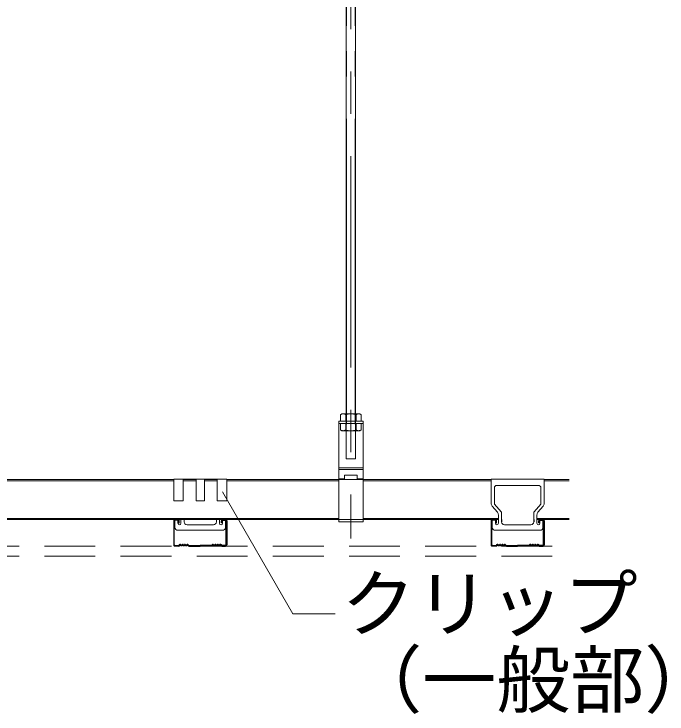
# Model space of a CAD drawing. Units: millimetres, scale not verified. Extents: x -7800 to 7800, y -5387 to 5300.
# Drawn here: x -5437 to -4820, y -155 to 507 of the extents above; entities that cross this region are included whole.
import ezdxf
from ezdxf.enums import TextEntityAlignment as Align

# ---------------------------------------------------------------- set-up
doc = ezdxf.new("R2010")
doc.units = ezdxf.units.MM
doc.header["$LTSCALE"] = 40
for name, pattern in [('CHAIN1', [8, 5, -1, 1, -1]), ('DASHED1', [1.8, 1.2, -0.6]), ('DOUBLE_CHAIN2', [12.8, 9, -1, 0.6, -0.6, 0.6, -1])]:
    doc.linetypes.add(name, pattern=pattern)
for name, color, linetype, lineweight in [('7-0_中心線', 4, 'CHAIN1', 9), ('7-1_吊り材', 7, 'Continuous', 18), ('7-2_野縁受け', 3, 'Continuous', 18), ('7-3_野縁', 2, 'Continuous', 25), ('7-6_文字', 7, 'Continuous', 18), ('7-A_クリップ', 7, 'Continuous', 18), ('7-D_パネル', 4, 'Continuous', 9)]:
    doc.layers.add(name, color=color, linetype=linetype, lineweight=lineweight)
doc.styles.add('ＭＳ ゴシック', font='')
doc.styles.get('ＭＳ ゴシック').set_extended_font_data('MS Gothic')

msp = doc.modelspace()

# ---------------------------------------------------------------- linework, layer by layer
at = {"layer": '7-0_中心線'}
msp.add_line((-5118.73, 1012.87), (-5118.73, 11.09), dxfattribs=at)
at = {"layer": '7-1_吊り材'}
for p, q in [((-5123.23, 920.02), (-5123.23, 112.82)), ((-5114.23, 920.02), (-5114.23, 112.82)), ((-5127.22, 129.02), (-5128.53, 128.27)), ((-5128.53, 122.02), (-5128.53, 128.27)), ((-5127.22, 129.02), (-5110.24, 129.02)), ((-5123.63, 122.02), (-5123.63, 128.27)), ((-5113.83, 122.02), (-5113.83, 128.27)), ((-5110.24, 129.02), (-5108.93, 128.27)), ((-5108.93, 122.02), (-5108.93, 128.27)), ((-5130.23, 122.02), (-5130.23, 27.02)), ((-5130.23, 122.02), (-5130.23, 27.02)), ((-5130.23, 122.02), (-5107.23, 122.02)), ((-5128.53, 122.02), (-5108.93, 122.02)), ((-5107.23, 122.02), (-5107.23, 27.02)), ((-5130.23, 77.86), (-5107.23, 77.86)), ((-5130.23, 76.45), (-5107.23, 76.45)), ((-5130.23, 67.61), (-5124.73, 67.61)), ((-5124.73, 71.01), (-5124.73, 67.52)), ((-5112.73, 71.01), (-5124.73, 71.01)), ((-5112.73, 67.61), (-5107.23, 67.61))]:
    msp.add_line(p, q, dxfattribs=at)
at = {"layer": '7-1_吊り材', "linetype": 'DOUBLE_CHAIN2'}
for p, q in [((-5122.78, 920.02), (-5122.78, 119.19)), ((-5114.68, 920.02), (-5114.68, 119.19))]:
    msp.add_line(p, q, dxfattribs=at)
at = {"layer": '7-1_吊り材', "linetype": 'DASHED1'}
for p, q in [((-5123.23, 129.02), (-5123.23, 86.49)), ((-5114.23, 86.49), (-5114.23, 129.02)), ((-5130.23, 120.02), (-5107.23, 120.02)), ((-5128.53, 120.02), (-5128.53, 113.78)), ((-5108.93, 120.02), (-5128.53, 120.02)), ((-5123.63, 120.02), (-5123.63, 113.78)), ((-5113.83, 120.02), (-5113.83, 113.78)), ((-5108.93, 120.02), (-5108.93, 113.78)), ((-5127.22, 113.02), (-5128.53, 113.78)), ((-5110.24, 113.02), (-5127.22, 113.02)), ((-5110.24, 113.02), (-5108.93, 113.78)), ((-5123.23, 86.49), (-5114.23, 86.49))]:
    msp.add_line(p, q, dxfattribs=at)
at = {"layer": '7-1_吊り材'}
for points in [[(-5130.23, 122.02), (-5130.23, 27.02), (-5107.23, 27.02)], [(-5130.23, 67.03), (-5124.73, 67.03), (-5124.73, 67.52)], [(-5112.73, 71.01), (-5112.73, 67.03), (-5107.23, 67.03)]]:
    msp.add_lwpolyline(points, dxfattribs=at)
for centre, radius, start, end in [((-5125.33, 122.25), 6.81, 96.34293, 118.04131), ((-5126.24, 124.15), 4.88, 57.57117, 88.04457), ((-5118.73, 112.81), 16.22, 72.41203, 107.58795), ((-5111.21, 124.15), 4.88, 91.95541, 122.42882), ((-5112.13, 122.25), 6.81, 61.95868, 83.65706)]:
    msp.add_arc(centre, radius, start, end, dxfattribs=at)
at = {"layer": '7-1_吊り材', "linetype": 'DASHED1'}
for centre, radius, start, end in [((-5125.33, 119.8), 6.81, 241.95868, 263.65706), ((-5126.24, 117.9), 4.88, 271.95541, 302.42882), ((-5118.73, 129.24), 16.22, 252.41203, 287.58795), ((-5111.21, 117.9), 4.88, 237.57117, 268.04457), ((-5112.13, 119.8), 6.81, 276.34293, 298.04131)]:
    msp.add_arc(centre, radius, start, end, dxfattribs=at)
at = {"layer": '7-2_野縁受け'}
for p, q in [((-6007.23, 67.02), (-5286.08, 67.02)), ((-5277.08, 67.02), (-5265.08, 67.02)), ((-5277.08, 67.02), (-5265.08, 67.02)), ((-5257.08, 67.02), (-5245.08, 67.02)), ((-5257.08, 67.02), (-5245.08, 67.02)), ((-5236.08, 67.02), (-5130.23, 67.02)), ((-5107.23, 67.02), (-4986.08, 67.02)), ((-4936.08, 67.02), (-4912.47, 67.02)), ((-6007.23, 65.83), (-5286.08, 65.83)), ((-5277.08, 65.83), (-5265.08, 65.83)), ((-5277.08, 65.83), (-5265.08, 65.83)), ((-5277.08, 65.83), (-5265.08, 65.83)), ((-5257.08, 65.83), (-5245.08, 65.83)), ((-5257.08, 65.83), (-5245.08, 65.83)), ((-5257.08, 65.83), (-5245.08, 65.83)), ((-5236.08, 65.83), (-5130.23, 65.83)), ((-5107.23, 65.83), (-4986.08, 65.83)), ((-4936.08, 65.83), (-4912.47, 65.83)), ((-5534.48, 30.23), (-5130.23, 30.23)), ((-5534.48, 29.02), (-5130.23, 29.02)), ((-5107.23, 30.23), (-4979.33, 30.23)), ((-5107.23, 29.02), (-4979.33, 29.02)), ((-4942.83, 30.23), (-4912.47, 30.23)), ((-4942.83, 29.02), (-4912.47, 29.02))]:
    msp.add_line(p, q, dxfattribs=at)
at = {"layer": '7-2_野縁受け', "linetype": 'DASHED1'}
for p, q in [((-5130.23, 67.02), (-5107.23, 67.02)), ((-5130.23, 29.02), (-5107.23, 29.02))]:
    msp.add_line(p, q, dxfattribs=at)
at = {"layer": '7-3_野縁'}
for p, q in [((-5286.08, 28.02), (-5286.08, 5.07)), ((-5285.58, 5.05), (-5285.58, 28.02)), ((-5282.08, 29.02), (-5285.08, 29.02)), ((-5282.08, 28.52), (-5285.08, 28.52)), ((-5281.58, 26.02), (-5281.58, 28.02)), ((-5281.08, 26.03), (-5281.08, 28.03)), ((-5241.08, 26.03), (-5241.08, 28.03)), ((-5240.58, 26.02), (-5240.58, 28.02)), ((-5240.08, 29.02), (-5237.08, 29.02)), ((-5240.08, 28.52), (-5237.08, 28.52)), ((-5236.58, 5.05), (-5236.58, 28.02)), ((-5236.08, 28.02), (-5236.08, 5.07)), ((-4986.08, 28.02), (-4986.08, 5.07)), ((-4985.58, 5.05), (-4985.58, 28.02)), ((-4982.08, 29.02), (-4985.08, 29.02)), ((-4982.08, 28.52), (-4985.08, 28.52)), ((-4981.58, 26.02), (-4981.58, 28.02)), ((-4981.08, 26.03), (-4981.08, 28.03)), ((-4976.33, 29.02), (-4976.33, 26.88)), ((-4945.83, 29.02), (-4945.83, 26.88)), ((-4941.08, 26.03), (-4941.08, 28.03)), ((-4940.58, 26.02), (-4940.58, 28.02)), ((-4940.08, 29.02), (-4937.08, 29.02)), ((-4940.08, 28.52), (-4937.08, 28.52)), ((-4936.58, 5.05), (-4936.58, 28.02)), ((-4936.08, 28.02), (-4936.08, 5.07)), ((-5281.58, 26.02), (-5281.08, 26.03)), ((-5240.58, 26.02), (-5241.08, 26.03)), ((-4981.58, 26.02), (-4981.08, 26.03)), ((-4940.58, 26.02), (-4941.08, 26.03)), ((-5285.08, 4.52), (-5281.49, 4.52)), ((-5285.08, 4.52), (-5281.49, 4.52)), ((-5281.49, 4.02), (-5285.08, 4.02)), ((-5281.49, 4.02), (-5285.08, 4.02)), ((-5280.43, 5.38), (-5281.14, 4.67)), ((-5281.14, 4.67), (-5280.43, 5.38)), ((-5280.08, 5.02), (-5280.79, 4.32)), ((-5280.08, 5.02), (-5280.79, 4.32)), ((-5273.08, 5.02), (-5272.37, 4.32)), ((-5272.73, 5.38), (-5272.02, 4.67)), ((-5271.67, 4.52), (-5261.08, 4.52)), ((-5271.67, 4.02), (-5261.08, 4.02)), ((-5250.49, 4.52), (-5261.08, 4.52)), ((-5250.49, 4.02), (-5261.08, 4.02)), ((-5249.43, 5.38), (-5250.14, 4.67)), ((-5249.08, 5.02), (-5249.78, 4.32)), ((-5242.08, 5.02), (-5241.37, 4.32)), ((-5242.08, 5.02), (-5241.37, 4.32)), ((-5241.72, 5.38), (-5241.02, 4.67)), ((-5241.02, 4.67), (-5241.72, 5.38)), ((-5237.08, 4.52), (-5240.66, 4.52)), ((-5237.08, 4.52), (-5240.66, 4.52)), ((-5240.66, 4.02), (-5237.08, 4.02)), ((-5240.66, 4.02), (-5237.08, 4.02)), ((-4985.08, 4.52), (-4981.49, 4.52)), ((-4985.08, 4.52), (-4981.49, 4.52)), ((-4981.49, 4.02), (-4985.08, 4.02)), ((-4981.49, 4.02), (-4985.08, 4.02)), ((-4980.43, 5.38), (-4981.14, 4.67)), ((-4981.14, 4.67), (-4980.43, 5.38)), ((-4980.08, 5.02), (-4980.79, 4.32)), ((-4980.08, 5.02), (-4980.79, 4.32)), ((-4973.08, 5.02), (-4972.37, 4.32)), ((-4972.73, 5.38), (-4972.02, 4.67)), ((-4971.67, 4.52), (-4961.08, 4.52)), ((-4971.67, 4.02), (-4961.08, 4.02)), ((-4950.49, 4.52), (-4961.08, 4.52)), ((-4950.49, 4.02), (-4961.08, 4.02)), ((-4949.43, 5.38), (-4950.14, 4.67)), ((-4949.08, 5.02), (-4949.78, 4.32)), ((-4942.08, 5.02), (-4941.37, 4.32)), ((-4942.08, 5.02), (-4941.37, 4.32)), ((-4941.72, 5.38), (-4941.02, 4.67)), ((-4941.02, 4.67), (-4941.72, 5.38)), ((-4937.08, 4.52), (-4940.66, 4.52)), ((-4937.08, 4.52), (-4940.66, 4.52)), ((-4940.66, 4.02), (-4937.08, 4.02)), ((-4940.66, 4.02), (-4937.08, 4.02))]:
    msp.add_line(p, q, dxfattribs=at)
for centre, radius, start, end in [((-5285.08, 28.02), 1, 90.00299, 180.00299), ((-5285.08, 28.02), 0.5, 90.00299, 180.00299), ((-5282.08, 28.02), 1, 0.00299, 90.00299), ((-5282.08, 28.02), 0.5, 0.00299, 90.00299), ((-5240.08, 28.02), 1, 89.99699, 179.99699), ((-5240.08, 28.02), 0.5, 89.99699, 179.99699), ((-5237.08, 28.02), 1, 359.99699, 89.99699), ((-5237.08, 28.02), 0.5, 359.99699, 89.99699), ((-4985.08, 28.02), 1, 90.00299, 180.00299), ((-4985.08, 28.02), 0.5, 90.00299, 180.00299), ((-4982.08, 28.02), 1, 0.00299, 90.00299), ((-4982.08, 28.02), 0.5, 0.00299, 90.00299), ((-4940.08, 28.02), 1, 89.99699, 179.99699), ((-4940.08, 28.02), 0.5, 89.99699, 179.99699), ((-4937.08, 28.02), 1, 359.99699, 89.99699), ((-4937.08, 28.02), 0.5, 359.99699, 89.99699), ((-5285.08, 5.02), 1, 177.476, 270), ((-5285.08, 5.02), 1, 177.476, 270), ((-5285.08, 5.02), 0.5, 177.476, 270), ((-5285.08, 5.02), 0.5, 177.476, 270), ((-5281.49, 5.02), 0.5, 270, 314.99998), ((-5281.49, 5.02), 0.5, 269.99998, 314.99998), ((-5281.49, 5.02), 1, 270, 314.99998), ((-5281.49, 5.02), 1, 270, 315), ((-5280.08, 5.02), 0.5, 46.39717, 135), ((-5278.83, 6.34), 1.81, 226.39717, 313.60281), ((-5278.83, 6.34), 1.31, 226.39717, 313.60281), ((-5277.58, 5.02), 0.5, 36.86989, 133.60281), ((-5276.58, 5.77), 1.25, 216.86989, 323.1301), ((-5276.58, 5.77), 0.75, 216.86989, 323.1301), ((-5275.58, 5.02), 0.5, 46.39717, 143.1301), ((-5275.58, 5.02), 0.5, 36.86989, 143.1301), ((-5274.33, 6.34), 1.81, 226.39717, 313.60281), ((-5274.33, 6.34), 1.31, 226.39717, 313.60281), ((-5273.08, 5.02), 0.5, 44.99998, 133.60281), ((-5271.67, 5.02), 1, 225, 270), ((-5271.67, 5.02), 0.5, 225, 270), ((-5250.49, 5.02), 0.5, 270, 315), ((-5250.49, 5.02), 1, 270, 315), ((-5249.08, 5.02), 0.5, 46.39719, 135.00002), ((-5247.83, 6.34), 1.81, 226.39719, 313.60283), ((-5247.83, 6.34), 1.31, 226.39719, 313.60283), ((-5246.58, 5.02), 0.5, 36.8699, 143.13011), ((-5246.58, 5.02), 0.5, 36.8699, 133.60283), ((-5245.58, 5.77), 1.25, 216.8699, 323.13011), ((-5245.58, 5.77), 0.75, 216.8699, 323.13011), ((-5244.58, 5.02), 0.5, 46.39719, 143.13011), ((-5243.33, 6.34), 1.81, 226.39719, 313.60283), ((-5243.33, 6.34), 1.31, 226.39719, 313.60283), ((-5242.08, 5.02), 0.5, 45, 133.60283), ((-5240.66, 5.02), 1, 225.00002, 270), ((-5240.66, 5.02), 1, 225, 270), ((-5240.66, 5.02), 0.5, 225.00002, 270), ((-5240.66, 5.02), 0.5, 225, 270), ((-5237.08, 5.02), 1, 269.99997, 2.524), ((-5237.08, 5.02), 1, 270, 2.524), ((-5237.08, 5.02), 0.5, 269.99997, 2.524), ((-5237.08, 5.02), 0.5, 270, 2.524), ((-4985.08, 5.02), 1, 177.476, 270), ((-4985.08, 5.02), 1, 177.476, 270), ((-4985.08, 5.02), 0.5, 177.476, 270), ((-4985.08, 5.02), 0.5, 177.476, 270), ((-4981.49, 5.02), 0.5, 270, 314.99998), ((-4981.49, 5.02), 0.5, 269.99998, 314.99998), ((-4981.49, 5.02), 1, 270, 314.99998), ((-4981.49, 5.02), 1, 270, 315), ((-4980.08, 5.02), 0.5, 46.39717, 135), ((-4978.83, 6.34), 1.81, 226.39717, 313.60281), ((-4978.83, 6.34), 1.31, 226.39717, 313.60281), ((-4977.58, 5.02), 0.5, 36.86989, 133.60281), ((-4976.58, 5.77), 1.25, 216.86989, 323.1301), ((-4976.58, 5.77), 0.75, 216.86989, 323.1301), ((-4975.58, 5.02), 0.5, 46.39717, 143.1301), ((-4975.58, 5.02), 0.5, 36.86989, 143.1301), ((-4974.33, 6.34), 1.81, 226.39717, 313.60281), ((-4974.33, 6.34), 1.31, 226.39717, 313.60281), ((-4973.08, 5.02), 0.5, 44.99998, 133.60281), ((-4971.67, 5.02), 1, 225, 270), ((-4971.67, 5.02), 0.5, 225, 270), ((-4950.49, 5.02), 0.5, 270, 315), ((-4950.49, 5.02), 1, 270, 315), ((-4949.08, 5.02), 0.5, 46.39719, 135.00002), ((-4947.83, 6.34), 1.81, 226.39719, 313.60283), ((-4947.83, 6.34), 1.31, 226.39719, 313.60283), ((-4946.58, 5.02), 0.5, 36.8699, 143.13011), ((-4946.58, 5.02), 0.5, 36.8699, 133.60283), ((-4945.58, 5.77), 1.25, 216.8699, 323.13011), ((-4945.58, 5.77), 0.75, 216.8699, 323.13011), ((-4944.58, 5.02), 0.5, 46.39719, 143.13011), ((-4943.33, 6.34), 1.81, 226.39719, 313.60283), ((-4943.33, 6.34), 1.31, 226.39719, 313.60283), ((-4942.08, 5.02), 0.5, 45, 133.60283), ((-4940.66, 5.02), 1, 225.00002, 270), ((-4940.66, 5.02), 1, 225, 270), ((-4940.66, 5.02), 0.5, 225.00002, 270), ((-4940.66, 5.02), 0.5, 225, 270), ((-4937.08, 5.02), 1, 269.99997, 2.524), ((-4937.08, 5.02), 1, 270, 2.524), ((-4937.08, 5.02), 0.5, 269.99997, 2.524), ((-4937.08, 5.02), 0.5, 270, 2.524)]:
    msp.add_arc(centre, radius, start, end, dxfattribs=at)
at = {"layer": '7-6_文字'}
msp.add_lwpolyline([(-5240.17, 55.27), (-5173.61, -60.02), (-5133.66, -60.02)], dxfattribs=at)
at = {"layer": '7-A_クリップ'}
for p, q in [((-5286.08, 46.76), (-5286.08, 67.43)), ((-5236.08, 67.43), (-5286.08, 67.43)), ((-5277.08, 46.76), (-5277.08, 67.43)), ((-5265.08, 67.02), (-5265.08, 46.76)), ((-5257.08, 67.02), (-5257.08, 46.76)), ((-5245.08, 46.76), (-5245.08, 67.43)), ((-5236.08, 46.76), (-5236.08, 67.43)), ((-4936.08, 67.43), (-4986.08, 67.43)), ((-4986.08, 44.39), (-4986.08, 67.43)), ((-4936.08, 44.39), (-4936.08, 67.43)), ((-4980.58, 61.43), (-4941.58, 61.43)), ((-4983.08, 44.39), (-4983.08, 58.93)), ((-4939.08, 44.39), (-4939.08, 58.93)), ((-5277.08, 46.76), (-5286.08, 46.76)), ((-5265.08, 46.76), (-5257.08, 46.76)), ((-5245.08, 46.76), (-5236.08, 46.76)), ((-4980.27, 36.04), (-4985.14, 41.81)), ((-4976.57, 36.3), (-4982.84, 43.74)), ((-4945.59, 36.3), (-4939.32, 43.74)), ((-4941.89, 36.04), (-4937.02, 41.81)), ((-4979.33, 33.46), (-4979.33, 28.53)), ((-4976.33, 35.66), (-4976.33, 26.88)), ((-4945.83, 35.66), (-4945.83, 26.88)), ((-4942.83, 33.46), (-4942.83, 28.53)), ((-5283.13, 28.53), (-5285.03, 28.53)), ((-5285.03, 21.93), (-5285.03, 28.53)), ((-5282.13, 27.53), (-5282.13, 25.53)), ((-5279.33, 25.53), (-5279.33, 29.02)), ((-5276.33, 29.02), (-5276.33, 26.88)), ((-5245.83, 29.02), (-5245.83, 26.88)), ((-5242.83, 25.53), (-5242.83, 29.02)), ((-5240.03, 27.53), (-5240.03, 25.53)), ((-5239.03, 28.53), (-5237.13, 28.53)), ((-5237.13, 21.93), (-5237.13, 28.53)), ((-4983.13, 28.53), (-4985.03, 28.53)), ((-4985.03, 21.93), (-4985.03, 28.53)), ((-4982.13, 27.53), (-4982.13, 25.53)), ((-4979.33, 25.53), (-4979.33, 28.53)), ((-4942.83, 25.53), (-4942.83, 28.53)), ((-4940.03, 27.53), (-4940.03, 25.53)), ((-4939.03, 28.53), (-4937.13, 28.53)), ((-4937.13, 21.93), (-4937.13, 28.53)), ((-5273.58, 24.13), (-5248.58, 24.13)), ((-4973.58, 24.13), (-4948.58, 24.13)), ((-5282.03, 18.93), (-5240.13, 18.93)), ((-4982.03, 18.93), (-4940.13, 18.93))]:
    msp.add_line(p, q, dxfattribs=at)
for centre, radius, start, end in [((-4980.58, 58.93), 2.5, 90, 180), ((-4941.58, 58.93), 2.5, 0, 90), ((-4982.08, 44.39), 4, 180, 220.15601), ((-4982.08, 44.39), 1, 180, 220.15601), ((-4940.08, 44.39), 1, 319.84401, 0), ((-4940.08, 44.39), 4, 319.84401, 0), ((-4983.33, 33.46), 4, 0, 40.15601), ((-4977.33, 35.66), 1, 0, 40.15601), ((-4944.83, 35.66), 1, 139.84401, 180), ((-4938.83, 33.46), 4, 139.84401, 180), ((-5283.13, 27.53), 1, 0, 90), ((-5273.58, 26.88), 2.75, 180, 270), ((-5248.58, 26.88), 2.75, 270, 0), ((-5239.03, 27.53), 1, 90, 180), ((-4983.13, 27.53), 1, 0, 90), ((-4973.58, 26.88), 2.75, 180, 270), ((-4948.58, 26.88), 2.75, 270, 0), ((-4939.03, 27.53), 1, 90, 180), ((-5282.03, 21.93), 3, 180, 270), ((-5280.73, 25.53), 1.4, 180, 0), ((-5241.43, 25.53), 1.4, 180, 0), ((-5240.13, 21.93), 3, 270, 0), ((-4982.03, 21.93), 3, 180, 270), ((-4980.73, 25.53), 1.4, 180, 0), ((-4941.43, 25.53), 1.4, 180, 0), ((-4940.13, 21.93), 3, 270, 0)]:
    msp.add_arc(centre, radius, start, end, dxfattribs=at)
at = {"layer": '7-D_パネル', "linetype": 'DASHED1'}
for p, q in [((-7208.38, 4.02), (-4912.47, 4.02)), ((-7208.38, -5.48), (-4912.47, -5.48))]:
    msp.add_line(p, q, dxfattribs=at)

# ---------------------------------------------------------------- texts
at = {"layer": '7-6_文字', "style": 'ＭＳ ゴシック'}
for s, p in [('クリップ', (-5127.63, -91.43)), ('（一般部）', (-5121.28, -163.47))]:
    msp.add_text(s, height=51.32, dxfattribs=at).set_placement(p, align=Align.BOTTOM_LEFT)

doc.saveas('drawing.dxf')
